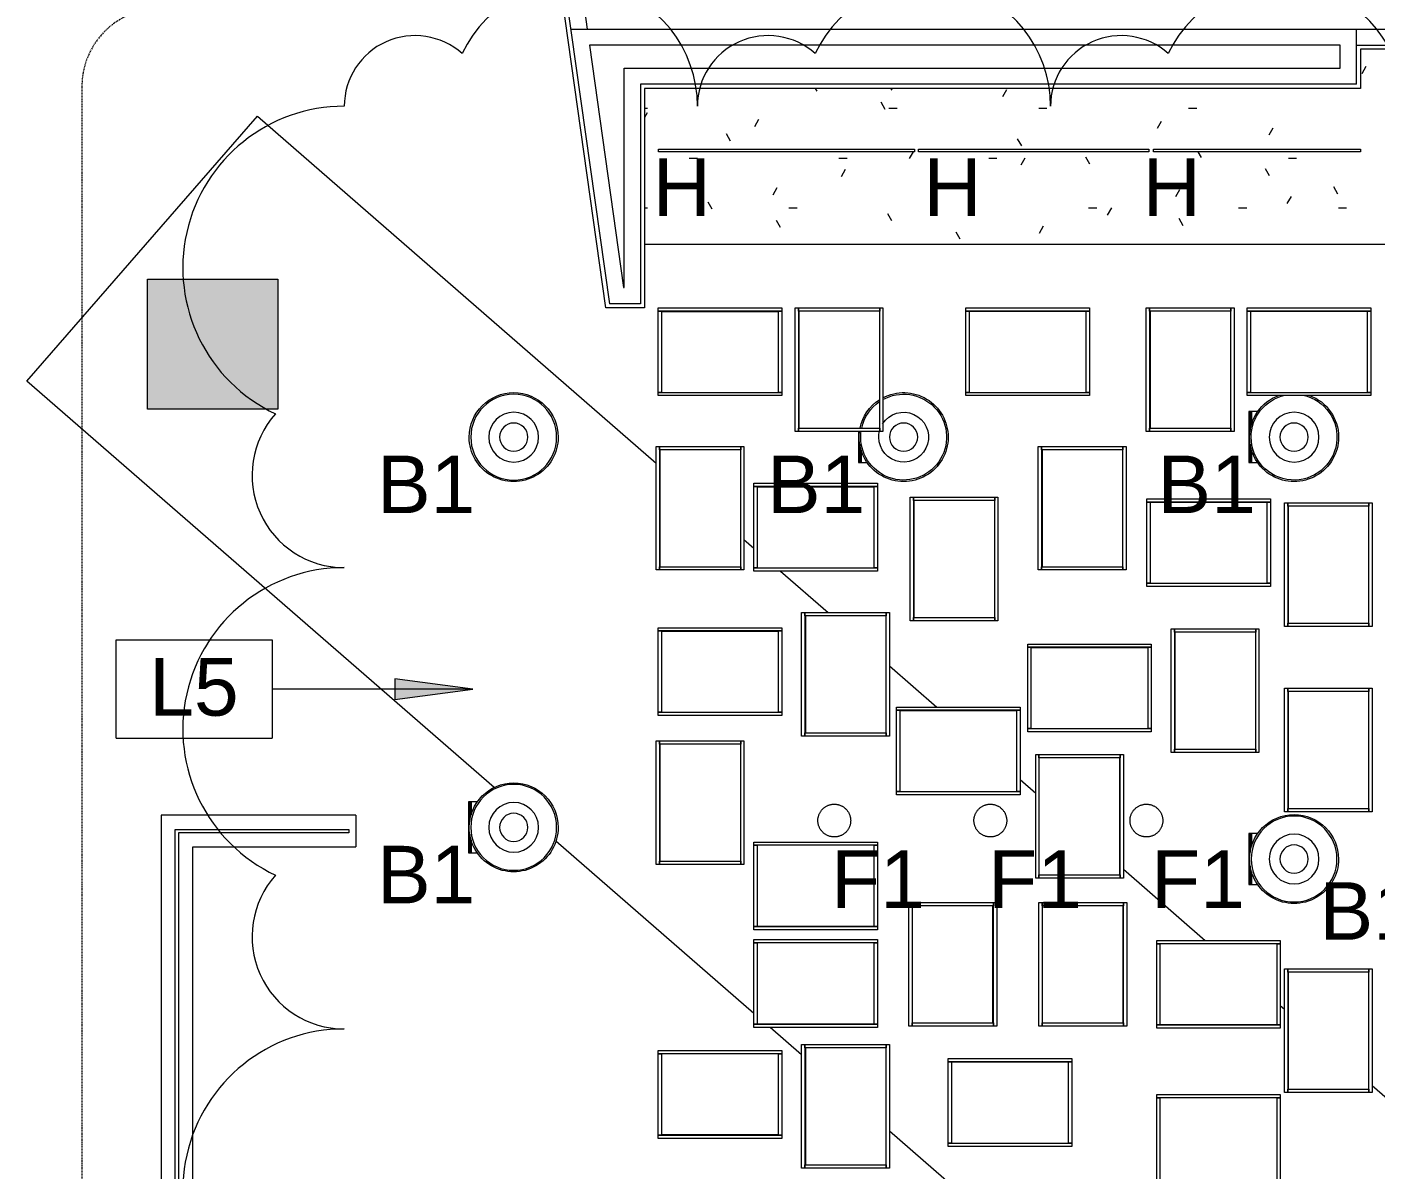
# Model space of a CAD drawing. Header units: inches. Extents: x 4387 to 7158, y 1246 to 2590.
# Drawn here: x 5965.4 to 6172.7, y 1403.6 to 1579.2 of the extents above; entities that cross this region are included whole.
import ezdxf

# ---------------------------------------------------------------- set-up
doc = ezdxf.new("R2010")
doc.units = ezdxf.units.IN
doc.header["$MEASUREMENT"] = 0
doc.linetypes.add('Dash Dot 3_16_', pattern=[0.3125, 0.1875, -0.0625, 0, -0.0625])
for name, color, linetype, lineweight in [('A-ANNO-KEYN', 231, 'Continuous', 9), ('A-ANNO-SYMB', 150, 'Continuous', 9), ('A-CLNG', 13, 'Continuous', 13), ('A-CLNG-PATT', 13, 'Continuous', 13), ('A-FLOR', 192, 'Continuous', 13), ('A-GENM', 13, 'Continuous', 9), ('A-WALL', 113, 'Continuous', 13), ('E-LITE-EQPM', 33, 'Continuous', 9), ('E-LITE-EQPM-IDEN', 33, 'Continuous', 9), ('G-ANNO-REVC', 71, 'Continuous', 9), ('I-WALL', 2, 'Continuous', 13), ('S-COLS', 52, 'Continuous', 13)]:
    doc.layers.add(name, color=color, linetype=linetype, lineweight=lineweight)
doc.styles.add('Arial', font='arial.ttf', dxfattribs={"height": 8.851796})

# ---------------------------------------------------------------- blocks, each defined once
blk = doc.blocks.new('Concrete-Rectangular-Column - 20 X 20-5040037-10TH FLOOR RCP')
at = {"layer": 'S-COLS'}
blk.add_hatch(color=10, dxfattribs=at).paths.add_polyline_path([(10, -10), (10, 10), (-10, 10), (-10, -10), (1.32, -10)], flags=0)
at = {"layer": 'S-COLS', "color": 8, "lineweight": 20}
for p, q in [((-10, 10), (10, 10)), ((-10, -10), (-10, 10)), ((10, 10), (10, -10)), ((10, -10), (-10, -10))]:
    blk.add_line(p, q, dxfattribs=at)
blk = doc.blocks.new('Bulb_Fiction_Pendant_15732 - P1-5176581-10TH FLOOR RCP')
at = {"layer": 'E-LITE-EQPM', "flags": 128}
for points in [[(-2.58, 0), (-2.57, 0.1), (-2.57, 0.2), (-2.56, 0.3), (-2.54, 0.4), (-2.53, 0.5), (-2.5, 0.6), (-2.48, 0.7), (-2.45, 0.79), (-2.41, 0.89), (-2.38, 0.98), (-2.34, 1.07), (-2.29, 1.16), (-2.24, 1.25), (-2.19, 1.34), (-2.14, 1.42), (-2.08, 1.5), (-2.02, 1.58), (-1.95, 1.66), (-1.88, 1.74), (-1.81, 1.81), (-1.74, 1.88), (-1.66, 1.94), (-1.58, 2), (-1.5, 2.06), (-1.42, 2.12), (-1.33, 2.17), (-1.24, 2.22), (-1.15, 2.27), (-1.06, 2.31), (-0.97, 2.35), (-0.87, 2.38), (-0.78, 2.41), (-0.68, 2.44), (-0.58, 2.46), (-0.48, 2.48), (-0.38, 2.5), (-0.28, 2.51), (-0.18, 2.52), (-0.08, 2.52), (0.02, 2.52), (0.12, 2.51), (0.22, 2.5), (0.32, 2.49), (0.42, 2.47), (0.52, 2.45), (0.61, 2.43), (0.71, 2.4), (0.81, 2.37), (0.9, 2.33), (0.99, 2.29), (1.08, 2.25), (1.17, 2.2), (1.26, 2.15), (1.34, 2.09), (1.43, 2.04), (1.51, 1.98), (1.58, 1.91), (1.66, 1.84), (1.73, 1.77), (1.8, 1.7), (1.87, 1.63), (1.93, 1.55), (1.99, 1.47), (2.05, 1.38), (2.1, 1.3), (2.15, 1.21), (2.2, 1.12), (2.24, 1.03), (2.28, 0.94), (2.32, 0.84), (2.35, 0.75), (2.38, 0.65), (2.4, 0.55), (2.42, 0.46), (2.44, 0.36), (2.45, 0.26), (2.46, 0.16), (2.46, 0.05), (2.46, 0)], [(2.46, 0), (2.46, -0.1), (2.46, -0.2), (2.45, -0.3), (2.43, -0.4), (2.41, -0.5), (2.39, -0.6), (2.37, -0.7), (2.34, -0.79), (2.3, -0.89), (2.26, -0.98), (2.22, -1.07), (2.18, -1.16), (2.13, -1.25), (2.08, -1.34), (2.02, -1.42), (1.96, -1.5), (1.9, -1.58), (1.84, -1.66), (1.77, -1.74), (1.7, -1.81), (1.63, -1.88), (1.55, -1.94), (1.47, -2), (1.39, -2.06), (1.31, -2.12), (1.22, -2.17), (1.13, -2.22), (1.04, -2.27), (0.95, -2.31), (0.86, -2.35), (0.76, -2.38), (0.67, -2.41), (0.57, -2.44), (0.47, -2.46), (0.37, -2.48), (0.27, -2.5), (0.17, -2.51), (0.07, -2.52), (-0.03, -2.52), (-0.13, -2.52), (-0.23, -2.51), (-0.33, -2.5), (-0.43, -2.49), (-0.53, -2.47), (-0.63, -2.45), (-0.73, -2.43), (-0.82, -2.4), (-0.92, -2.37), (-1.01, -2.33), (-1.1, -2.29), (-1.2, -2.25), (-1.28, -2.2), (-1.37, -2.15), (-1.46, -2.09), (-1.54, -2.04), (-1.62, -1.98), (-1.7, -1.91), (-1.77, -1.84), (-1.84, -1.77), (-1.91, -1.7), (-1.98, -1.63), (-2.04, -1.55), (-2.1, -1.47), (-2.16, -1.38), (-2.22, -1.3), (-2.27, -1.21), (-2.31, -1.12), (-2.36, -1.03), (-2.39, -0.94), (-2.43, -0.84), (-2.46, -0.75), (-2.49, -0.65), (-2.51, -0.55), (-2.53, -0.46), (-2.55, -0.36), (-2.56, -0.26), (-2.57, -0.16), (-2.58, -0.05), (-2.58, 0)]]:
    blk.add_lwpolyline(points, dxfattribs=at)
blk = doc.blocks.new('Generic Models 1 - Generic Models 1-4984576-10TH FLOOR RCP')
at = {"layer": 'A-CLNG'}
for p, q in [((6062.48, 1535.53), (6062.48, 1536.03)), ((6062.48, 1536.03), (6081.48, 1536.03)), ((6062.48, 1523.03), (6062.48, 1535.53)), ((6062.48, 1535.53), (6062.98, 1535.53)), ((6081.48, 1535.53), (6062.48, 1535.53)), ((6062.98, 1535.53), (6062.98, 1523.03)), ((6062.98, 1535.46), (6080.98, 1535.46)), ((6080.98, 1523.03), (6080.98, 1535.53)), ((6080.98, 1535.53), (6081.48, 1535.53)), ((6081.48, 1536.03), (6081.48, 1535.53)), ((6081.48, 1535.53), (6081.48, 1523.03)), ((6083.53, 1536.03), (6084.03, 1536.03)), ((6083.53, 1517.03), (6083.53, 1536.03)), ((6084.03, 1536.03), (6096.53, 1536.03)), ((6084.03, 1535.53), (6084.03, 1536.03)), ((6084.03, 1536.03), (6084.03, 1517.03)), ((6096.53, 1535.53), (6084.03, 1535.53)), ((6084.11, 1535.53), (6084.11, 1517.53)), ((6096.53, 1536.03), (6096.53, 1535.53)), ((6096.53, 1536.03), (6097.03, 1536.03)), ((6096.53, 1517.03), (6096.53, 1536.03)), ((6097.03, 1536.03), (6097.03, 1517.03)), ((6109.79, 1535.53), (6109.79, 1536.03)), ((6109.79, 1536.03), (6128.79, 1536.03)), ((6109.79, 1523.03), (6109.79, 1535.53)), ((6109.79, 1535.53), (6110.29, 1535.53)), ((6128.79, 1535.53), (6109.79, 1535.53)), ((6110.29, 1535.53), (6110.29, 1523.03)), ((6128.29, 1535.46), (6110.29, 1535.46)), ((6128.29, 1523.03), (6128.29, 1535.53)), ((6128.29, 1535.53), (6128.79, 1535.53)), ((6128.79, 1536.03), (6128.79, 1535.53)), ((6128.79, 1535.53), (6128.79, 1523.03)), ((6137.53, 1536.03), (6138.03, 1536.03)), ((6137.53, 1517.03), (6137.53, 1536.03)), ((6138.03, 1536.03), (6150.53, 1536.03)), ((6138.03, 1535.53), (6138.03, 1536.03)), ((6138.03, 1536.03), (6138.03, 1517.03)), ((6150.53, 1535.53), (6138.03, 1535.53)), ((6138.11, 1535.53), (6138.11, 1517.53)), ((6150.53, 1536.03), (6150.53, 1535.53)), ((6150.53, 1536.03), (6151.03, 1536.03)), ((6150.53, 1517.03), (6150.53, 1536.03)), ((6151.03, 1536.03), (6151.03, 1517.03)), ((6153.03, 1535.53), (6153.03, 1536.03)), ((6153.03, 1536.03), (6172.03, 1536.03)), ((6153.03, 1523.03), (6153.03, 1535.53)), ((6153.03, 1535.53), (6153.53, 1535.53)), ((6172.03, 1535.53), (6153.03, 1535.53)), ((6153.53, 1535.53), (6153.53, 1523.03)), ((6171.53, 1535.46), (6153.53, 1535.46)), ((6171.53, 1523.03), (6171.53, 1535.53)), ((6171.53, 1535.53), (6172.03, 1535.53)), ((6172.03, 1536.03), (6172.03, 1535.53)), ((6172.03, 1535.53), (6172.03, 1523.03)), ((6062.98, 1523.03), (6062.48, 1523.03)), ((6062.48, 1522.53), (6062.48, 1523.03)), ((6062.48, 1523.03), (6081.48, 1523.03)), ((6081.48, 1522.53), (6062.48, 1522.53)), ((6081.48, 1523.03), (6080.98, 1523.03)), ((6081.48, 1523.03), (6081.48, 1522.53)), ((6110.29, 1523.03), (6109.79, 1523.03)), ((6109.79, 1522.53), (6109.79, 1523.03)), ((6109.79, 1523.03), (6128.79, 1523.03)), ((6128.79, 1522.53), (6109.79, 1522.53)), ((6128.79, 1523.03), (6128.29, 1523.03)), ((6128.79, 1523.03), (6128.79, 1522.53)), ((6153.53, 1523.03), (6153.03, 1523.03)), ((6153.03, 1522.53), (6153.03, 1523.03)), ((6153.03, 1523.03), (6172.03, 1523.03)), ((6172.03, 1522.53), (6153.03, 1522.53)), ((6172.03, 1523.03), (6171.53, 1523.03)), ((6172.03, 1523.03), (6172.03, 1522.53)), ((6084.03, 1517.53), (6096.53, 1517.53)), ((6084.03, 1517.03), (6084.03, 1517.53)), ((6096.53, 1517.53), (6096.53, 1517.03)), ((6138.03, 1517.53), (6150.53, 1517.53)), ((6138.03, 1517.03), (6138.03, 1517.53)), ((6150.53, 1517.53), (6150.53, 1517.03)), ((6084.03, 1517.03), (6083.53, 1517.03)), ((6096.53, 1517.03), (6084.03, 1517.03)), ((6097.03, 1517.03), (6096.53, 1517.03)), ((6138.03, 1517.03), (6137.53, 1517.03)), ((6150.53, 1517.03), (6138.03, 1517.03)), ((6151.03, 1517.03), (6150.53, 1517.03)), ((6062.16, 1514.72), (6062.66, 1514.72)), ((6062.16, 1495.72), (6062.16, 1514.72)), ((6062.66, 1514.72), (6075.16, 1514.72)), ((6062.66, 1514.22), (6062.66, 1514.72)), ((6062.66, 1514.72), (6062.66, 1495.72)), ((6075.16, 1514.22), (6062.66, 1514.22)), ((6062.74, 1514.22), (6062.74, 1496.22)), ((6075.16, 1514.72), (6075.16, 1514.22)), ((6075.16, 1514.72), (6075.66, 1514.72)), ((6075.16, 1495.72), (6075.16, 1514.72)), ((6075.66, 1514.72), (6075.66, 1495.72)), ((6120.91, 1514.72), (6121.41, 1514.72)), ((6120.91, 1495.72), (6120.91, 1514.72)), ((6121.41, 1514.72), (6133.91, 1514.72)), ((6121.41, 1514.22), (6121.41, 1514.72)), ((6121.41, 1514.72), (6121.41, 1495.72)), ((6133.91, 1514.22), (6121.41, 1514.22)), ((6121.49, 1514.22), (6121.49, 1496.22)), ((6133.91, 1514.72), (6133.91, 1514.22)), ((6133.91, 1514.72), (6134.41, 1514.72)), ((6133.91, 1495.72), (6133.91, 1514.72)), ((6134.41, 1514.72), (6134.41, 1495.72)), ((6077.19, 1508.55), (6077.19, 1509.05)), ((6077.19, 1509.05), (6096.19, 1509.05)), ((6077.19, 1496.05), (6077.19, 1508.55)), ((6077.19, 1508.55), (6077.69, 1508.55)), ((6096.19, 1508.55), (6077.19, 1508.55)), ((6077.69, 1508.55), (6077.69, 1496.05)), ((6095.69, 1508.48), (6077.69, 1508.48)), ((6095.69, 1496.05), (6095.69, 1508.55)), ((6095.69, 1508.55), (6096.19, 1508.55)), ((6096.19, 1509.05), (6096.19, 1508.55)), ((6096.19, 1508.55), (6096.19, 1496.05)), ((6101.22, 1506.91), (6101.72, 1506.91)), ((6101.22, 1487.91), (6101.22, 1506.91)), ((6101.72, 1506.91), (6114.22, 1506.91)), ((6101.72, 1506.41), (6101.72, 1506.91)), ((6101.72, 1506.91), (6101.72, 1487.91)), ((6114.22, 1506.41), (6101.72, 1506.41)), ((6101.8, 1506.41), (6101.8, 1488.41)), ((6114.22, 1506.91), (6114.22, 1506.41)), ((6114.22, 1506.91), (6114.72, 1506.91)), ((6114.22, 1487.91), (6114.22, 1506.91)), ((6114.72, 1506.91), (6114.72, 1487.91)), ((6137.63, 1506.17), (6137.63, 1506.67)), ((6137.63, 1506.67), (6156.63, 1506.67)), ((6137.63, 1493.67), (6137.63, 1506.17)), ((6137.63, 1506.17), (6138.13, 1506.17)), ((6156.63, 1506.17), (6137.63, 1506.17)), ((6138.13, 1506.17), (6138.13, 1493.67)), ((6156.13, 1506.1), (6138.13, 1506.1)), ((6156.13, 1493.67), (6156.13, 1506.17)), ((6156.13, 1506.17), (6156.63, 1506.17)), ((6156.63, 1506.67), (6156.63, 1506.17)), ((6156.63, 1506.17), (6156.63, 1493.67)), ((6158.77, 1506.05), (6159.27, 1506.05)), ((6158.77, 1487.05), (6158.77, 1506.05)), ((6159.27, 1506.05), (6171.77, 1506.05)), ((6159.27, 1505.55), (6159.27, 1506.05)), ((6159.27, 1506.05), (6159.27, 1487.05)), ((6171.77, 1505.55), (6159.27, 1505.55)), ((6159.34, 1505.55), (6159.34, 1487.55)), ((6171.77, 1506.05), (6171.77, 1505.55)), ((6171.77, 1506.05), (6172.27, 1506.05)), ((6171.77, 1487.05), (6171.77, 1506.05)), ((6172.27, 1506.05), (6172.27, 1487.05)), ((6062.66, 1495.72), (6062.16, 1495.72)), ((6062.66, 1496.22), (6075.16, 1496.22)), ((6062.66, 1495.72), (6062.66, 1496.22)), ((6075.16, 1495.72), (6062.66, 1495.72)), ((6075.16, 1496.22), (6075.16, 1495.72)), ((6075.66, 1495.72), (6075.16, 1495.72)), ((6077.69, 1496.05), (6077.19, 1496.05)), ((6077.19, 1495.55), (6077.19, 1496.05)), ((6077.19, 1496.05), (6096.19, 1496.05)), ((6096.19, 1495.55), (6077.19, 1495.55)), ((6096.19, 1496.05), (6095.69, 1496.05)), ((6096.19, 1496.05), (6096.19, 1495.55)), ((6121.41, 1495.72), (6120.91, 1495.72)), ((6121.41, 1496.22), (6133.91, 1496.22)), ((6121.41, 1495.72), (6121.41, 1496.22)), ((6133.91, 1495.72), (6121.41, 1495.72)), ((6133.91, 1496.22), (6133.91, 1495.72)), ((6134.41, 1495.72), (6133.91, 1495.72)), ((6138.13, 1493.67), (6137.63, 1493.67)), ((6137.63, 1493.17), (6137.63, 1493.67)), ((6137.63, 1493.67), (6156.63, 1493.67)), ((6156.63, 1493.17), (6137.63, 1493.17)), ((6156.63, 1493.67), (6156.13, 1493.67)), ((6156.63, 1493.67), (6156.63, 1493.17)), ((6084.53, 1489.17), (6085.03, 1489.17)), ((6084.53, 1470.17), (6084.53, 1489.17)), ((6085.03, 1489.17), (6097.53, 1489.17)), ((6085.03, 1488.67), (6085.03, 1489.17)), ((6085.03, 1489.17), (6085.03, 1470.17)), ((6097.53, 1488.67), (6085.03, 1488.67)), ((6085.11, 1488.67), (6085.11, 1470.67)), ((6097.53, 1489.17), (6097.53, 1488.67)), ((6097.53, 1489.17), (6098.03, 1489.17)), ((6097.53, 1470.17), (6097.53, 1489.17)), ((6098.03, 1489.17), (6098.03, 1470.17)), ((6101.72, 1488.41), (6114.22, 1488.41)), ((6101.72, 1487.91), (6101.72, 1488.41)), ((6114.22, 1488.41), (6114.22, 1487.91)), ((6062.48, 1486.34), (6062.48, 1486.84)), ((6062.48, 1486.84), (6081.48, 1486.84)), ((6062.48, 1473.84), (6062.48, 1486.34)), ((6062.48, 1486.34), (6062.98, 1486.34)), ((6081.48, 1486.34), (6062.48, 1486.34)), ((6062.98, 1486.34), (6062.98, 1473.84)), ((6080.98, 1473.84), (6080.98, 1486.34)), ((6080.98, 1486.34), (6081.48, 1486.34)), ((6081.48, 1486.84), (6081.48, 1486.34)), ((6081.48, 1486.34), (6081.48, 1473.84)), ((6101.72, 1487.91), (6101.22, 1487.91)), ((6114.22, 1487.91), (6101.72, 1487.91)), ((6114.72, 1487.91), (6114.22, 1487.91)), ((6141.35, 1486.67), (6141.85, 1486.67)), ((6141.35, 1467.67), (6141.35, 1486.67)), ((6141.85, 1486.67), (6154.35, 1486.67)), ((6141.85, 1486.17), (6141.85, 1486.67)), ((6141.85, 1486.67), (6141.85, 1467.67)), ((6154.35, 1486.67), (6154.35, 1486.17)), ((6154.35, 1486.67), (6154.85, 1486.67)), ((6154.35, 1467.67), (6154.35, 1486.67)), ((6154.85, 1486.67), (6154.85, 1467.67)), ((6159.27, 1487.05), (6158.77, 1487.05)), ((6159.27, 1487.55), (6171.77, 1487.55)), ((6159.27, 1487.05), (6159.27, 1487.55)), ((6171.77, 1487.05), (6159.27, 1487.05)), ((6171.77, 1487.55), (6171.77, 1487.05)), ((6172.27, 1487.05), (6171.77, 1487.05)), ((6080.98, 1486.26), (6062.98, 1486.26)), ((6119.29, 1483.84), (6119.29, 1484.34)), ((6119.29, 1484.34), (6138.29, 1484.34)), ((6138.29, 1484.34), (6138.29, 1483.84)), ((6154.35, 1486.17), (6141.85, 1486.17)), ((6141.92, 1486.17), (6141.92, 1468.17)), ((6119.29, 1471.34), (6119.29, 1483.84)), ((6119.29, 1483.84), (6119.79, 1483.84)), ((6138.29, 1483.84), (6119.29, 1483.84)), ((6119.79, 1483.84), (6119.79, 1471.34)), ((6137.79, 1483.76), (6119.79, 1483.76)), ((6137.79, 1471.34), (6137.79, 1483.84)), ((6137.79, 1483.84), (6138.29, 1483.84)), ((6138.29, 1483.84), (6138.29, 1471.34)), ((6158.77, 1477.53), (6159.27, 1477.53)), ((6158.77, 1458.53), (6158.77, 1477.53)), ((6159.27, 1477.53), (6171.77, 1477.53)), ((6159.27, 1477.03), (6159.27, 1477.53)), ((6159.27, 1477.53), (6159.27, 1458.53)), ((6171.77, 1477.03), (6159.27, 1477.03)), ((6159.34, 1477.03), (6159.34, 1459.03)), ((6171.77, 1477.53), (6171.77, 1477.03)), ((6171.77, 1477.53), (6172.27, 1477.53)), ((6171.77, 1458.53), (6171.77, 1477.53)), ((6172.27, 1477.53), (6172.27, 1458.53)), ((6099.13, 1474.15), (6099.13, 1474.65)), ((6099.13, 1474.65), (6118.13, 1474.65)), ((6099.13, 1461.65), (6099.13, 1474.15)), ((6099.13, 1474.15), (6099.63, 1474.15)), ((6118.13, 1474.15), (6099.13, 1474.15)), ((6099.63, 1474.15), (6099.63, 1461.65)), ((6117.63, 1474.08), (6099.63, 1474.08)), ((6117.63, 1461.65), (6117.63, 1474.15)), ((6117.63, 1474.15), (6118.13, 1474.15)), ((6118.13, 1474.65), (6118.13, 1474.15)), ((6118.13, 1474.15), (6118.13, 1461.65)), ((6062.98, 1473.84), (6062.48, 1473.84)), ((6062.48, 1473.34), (6062.48, 1473.84)), ((6062.48, 1473.84), (6081.48, 1473.84)), ((6081.48, 1473.34), (6062.48, 1473.34)), ((6081.48, 1473.84), (6080.98, 1473.84)), ((6081.48, 1473.84), (6081.48, 1473.34)), ((6085.03, 1470.17), (6084.53, 1470.17)), ((6085.03, 1470.67), (6097.53, 1470.67)), ((6085.03, 1470.17), (6085.03, 1470.67)), ((6097.53, 1470.17), (6085.03, 1470.17)), ((6097.53, 1470.67), (6097.53, 1470.17)), ((6098.03, 1470.17), (6097.53, 1470.17)), ((6119.79, 1471.34), (6119.29, 1471.34)), ((6119.29, 1470.84), (6119.29, 1471.34)), ((6119.29, 1471.34), (6138.29, 1471.34)), ((6138.29, 1470.84), (6119.29, 1470.84)), ((6138.29, 1471.34), (6137.79, 1471.34)), ((6138.29, 1471.34), (6138.29, 1470.84)), ((6062.16, 1469.45), (6062.66, 1469.45)), ((6062.16, 1450.45), (6062.16, 1469.45)), ((6062.66, 1469.45), (6075.16, 1469.45)), ((6062.66, 1468.95), (6062.66, 1469.45)), ((6062.66, 1469.45), (6062.66, 1450.45)), ((6075.16, 1468.95), (6062.66, 1468.95)), ((6062.74, 1468.95), (6062.74, 1450.95)), ((6075.16, 1469.45), (6075.16, 1468.95)), ((6075.16, 1469.45), (6075.66, 1469.45)), ((6075.16, 1450.45), (6075.16, 1469.45)), ((6075.66, 1469.45), (6075.66, 1450.45)), ((6141.85, 1468.17), (6154.35, 1468.17)), ((6141.85, 1467.67), (6141.85, 1468.17)), ((6154.35, 1468.17), (6154.35, 1467.67)), ((6120.52, 1448.34), (6120.52, 1467.34)), ((6120.52, 1467.34), (6121.02, 1467.34)), ((6121.02, 1466.84), (6121.02, 1467.34)), ((6121.02, 1467.34), (6133.52, 1467.34)), ((6121.02, 1467.34), (6121.02, 1448.34)), ((6133.52, 1466.84), (6121.02, 1466.84)), ((6133.45, 1448.84), (6133.45, 1466.84)), ((6133.52, 1467.34), (6133.52, 1466.84)), ((6133.52, 1448.34), (6133.52, 1467.34)), ((6133.52, 1467.34), (6134.02, 1467.34)), ((6134.02, 1467.34), (6134.02, 1448.34)), ((6141.85, 1467.67), (6141.35, 1467.67)), ((6154.35, 1467.67), (6141.85, 1467.67)), ((6154.85, 1467.67), (6154.35, 1467.67)), ((6099.63, 1461.65), (6099.13, 1461.65)), ((6099.13, 1461.15), (6099.13, 1461.65)), ((6099.13, 1461.65), (6118.13, 1461.65)), ((6118.13, 1461.65), (6117.63, 1461.65)), ((6118.13, 1461.65), (6118.13, 1461.15)), ((6118.13, 1461.15), (6099.13, 1461.15)), ((6159.27, 1458.53), (6158.77, 1458.53)), ((6159.27, 1459.03), (6171.77, 1459.03)), ((6159.27, 1458.53), (6159.27, 1459.03)), ((6171.77, 1458.53), (6159.27, 1458.53)), ((6171.77, 1459.03), (6171.77, 1458.53)), ((6172.27, 1458.53), (6171.77, 1458.53)), ((6077.19, 1453.39), (6077.19, 1453.89)), ((6077.19, 1453.89), (6096.19, 1453.89)), ((6077.19, 1440.89), (6077.19, 1453.39)), ((6077.19, 1453.39), (6077.69, 1453.39)), ((6096.19, 1453.39), (6077.19, 1453.39)), ((6077.69, 1453.39), (6077.69, 1440.89)), ((6095.69, 1440.89), (6095.69, 1453.39)), ((6095.69, 1453.39), (6096.19, 1453.39)), ((6096.19, 1453.89), (6096.19, 1453.39)), ((6096.19, 1453.39), (6096.19, 1440.89)), ((6062.66, 1450.45), (6062.16, 1450.45)), ((6062.66, 1450.95), (6075.16, 1450.95)), ((6062.66, 1450.45), (6062.66, 1450.95)), ((6075.16, 1450.45), (6062.66, 1450.45)), ((6075.16, 1450.95), (6075.16, 1450.45)), ((6075.66, 1450.45), (6075.16, 1450.45)), ((6121.02, 1448.34), (6120.52, 1448.34)), ((6121.02, 1448.34), (6121.02, 1448.84)), ((6121.02, 1448.84), (6133.52, 1448.84)), ((6133.52, 1448.34), (6121.02, 1448.34)), ((6133.52, 1448.84), (6133.52, 1448.34)), ((6134.02, 1448.34), (6133.52, 1448.34)), ((6101.02, 1425.57), (6101.02, 1444.57)), ((6101.02, 1444.57), (6101.52, 1444.57)), ((6101.52, 1444.07), (6101.52, 1444.57)), ((6101.52, 1444.57), (6114.02, 1444.57)), ((6101.52, 1444.57), (6101.52, 1425.57)), ((6114.02, 1444.07), (6101.52, 1444.07)), ((6113.95, 1426.07), (6113.95, 1444.08)), ((6114.02, 1444.57), (6114.02, 1444.07)), ((6114.02, 1425.57), (6114.02, 1444.57)), ((6114.02, 1444.57), (6114.52, 1444.57)), ((6114.52, 1444.57), (6114.52, 1425.57)), ((6121.02, 1425.57), (6121.02, 1444.57)), ((6121.02, 1444.57), (6121.52, 1444.57)), ((6121.52, 1444.07), (6121.52, 1444.57)), ((6121.52, 1444.57), (6134.02, 1444.57)), ((6121.52, 1444.57), (6121.52, 1425.57)), ((6134.02, 1444.07), (6121.52, 1444.07)), ((6133.95, 1426.07), (6133.95, 1444.08)), ((6134.02, 1444.57), (6134.02, 1444.07)), ((6134.02, 1425.57), (6134.02, 1444.57)), ((6134.02, 1444.57), (6134.52, 1444.57)), ((6134.52, 1444.57), (6134.52, 1425.57)), ((6077.69, 1440.89), (6077.19, 1440.89)), ((6077.19, 1440.39), (6077.19, 1440.89)), ((6077.19, 1440.89), (6096.19, 1440.89)), ((6077.69, 1440.96), (6095.69, 1440.96)), ((6096.19, 1440.89), (6095.69, 1440.89)), ((6096.19, 1440.89), (6096.19, 1440.39)), ((6096.19, 1440.39), (6077.19, 1440.39)), ((6077.19, 1438.39), (6077.19, 1438.89)), ((6077.19, 1438.89), (6096.19, 1438.89)), ((6096.19, 1438.89), (6096.19, 1438.39)), ((6139.13, 1438.26), (6139.13, 1438.76)), ((6139.13, 1438.76), (6158.13, 1438.76)), ((6158.13, 1438.76), (6158.13, 1438.26)), ((6077.19, 1425.89), (6077.19, 1438.39)), ((6077.19, 1438.39), (6077.69, 1438.39)), ((6096.19, 1438.39), (6077.19, 1438.39)), ((6077.69, 1438.39), (6077.69, 1425.89)), ((6095.69, 1425.89), (6095.69, 1438.39)), ((6095.69, 1438.39), (6096.19, 1438.39)), ((6096.19, 1438.39), (6096.19, 1425.89)), ((6139.13, 1425.76), (6139.13, 1438.26)), ((6139.13, 1438.26), (6139.63, 1438.26)), ((6158.13, 1438.26), (6139.13, 1438.26)), ((6139.63, 1438.26), (6139.63, 1425.76)), ((6157.63, 1425.76), (6157.63, 1438.26)), ((6157.63, 1438.26), (6158.13, 1438.26)), ((6158.13, 1438.26), (6158.13, 1425.76)), ((6158.77, 1415.39), (6158.77, 1434.39)), ((6158.77, 1434.39), (6159.27, 1434.39)), ((6159.27, 1433.89), (6159.27, 1434.39)), ((6159.27, 1434.39), (6171.77, 1434.39)), ((6159.27, 1434.39), (6159.27, 1415.39)), ((6171.77, 1433.89), (6159.27, 1433.89)), ((6159.34, 1433.89), (6159.34, 1415.88)), ((6171.77, 1434.39), (6171.77, 1433.89)), ((6171.77, 1415.39), (6171.77, 1434.39)), ((6171.77, 1434.39), (6172.27, 1434.39)), ((6172.27, 1434.39), (6172.27, 1415.39)), ((6077.69, 1425.89), (6077.19, 1425.89)), ((6077.19, 1425.39), (6077.19, 1425.89)), ((6077.19, 1425.89), (6096.19, 1425.89)), ((6096.19, 1425.39), (6077.19, 1425.39)), ((6077.69, 1425.96), (6095.69, 1425.96)), ((6096.19, 1425.89), (6095.69, 1425.89)), ((6096.19, 1425.89), (6096.19, 1425.39)), ((6101.52, 1425.57), (6101.02, 1425.57)), ((6101.52, 1425.57), (6101.52, 1426.07)), ((6101.52, 1426.07), (6114.02, 1426.07)), ((6114.02, 1425.57), (6101.52, 1425.57)), ((6114.02, 1426.07), (6114.02, 1425.57)), ((6114.52, 1425.57), (6114.02, 1425.57)), ((6121.52, 1425.57), (6121.02, 1425.57)), ((6121.52, 1425.57), (6121.52, 1426.07)), ((6121.52, 1426.07), (6134.02, 1426.07)), ((6134.02, 1425.57), (6121.52, 1425.57)), ((6134.02, 1426.07), (6134.02, 1425.57)), ((6134.52, 1425.57), (6134.02, 1425.57)), ((6139.63, 1425.76), (6139.13, 1425.76)), ((6139.13, 1425.26), (6139.13, 1425.76)), ((6139.13, 1425.76), (6158.13, 1425.76)), ((6158.13, 1425.26), (6139.13, 1425.26)), ((6139.63, 1425.84), (6157.63, 1425.84)), ((6158.13, 1425.76), (6157.63, 1425.76)), ((6158.13, 1425.76), (6158.13, 1425.26)), ((6084.53, 1403.75), (6084.53, 1422.75)), ((6084.53, 1422.75), (6085.03, 1422.75)), ((6085.03, 1422.25), (6085.03, 1422.75)), ((6085.03, 1422.75), (6097.53, 1422.75)), ((6085.03, 1422.75), (6085.03, 1403.75)), ((6097.53, 1422.25), (6085.03, 1422.25)), ((6085.11, 1422.25), (6085.11, 1404.24)), ((6097.53, 1422.75), (6097.53, 1422.25)), ((6097.53, 1403.75), (6097.53, 1422.75)), ((6097.53, 1422.75), (6098.03, 1422.75)), ((6098.03, 1422.75), (6098.03, 1403.75)), ((6062.48, 1421.33), (6062.48, 1421.83)), ((6062.48, 1421.83), (6081.48, 1421.83)), ((6062.48, 1408.83), (6062.48, 1421.33)), ((6062.48, 1421.33), (6062.98, 1421.33)), ((6081.48, 1421.33), (6062.48, 1421.33)), ((6062.98, 1421.33), (6062.98, 1408.83)), ((6080.98, 1408.83), (6080.98, 1421.33)), ((6080.98, 1421.33), (6081.48, 1421.33)), ((6081.48, 1421.83), (6081.48, 1421.33)), ((6081.48, 1421.33), (6081.48, 1408.83)), ((6107.08, 1420.1), (6107.08, 1420.6)), ((6107.08, 1420.6), (6126.08, 1420.6)), ((6107.08, 1407.6), (6107.08, 1420.1)), ((6107.08, 1420.1), (6107.58, 1420.1)), ((6126.08, 1420.1), (6107.08, 1420.1)), ((6107.58, 1420.1), (6107.58, 1407.6)), ((6125.58, 1420.03), (6107.58, 1420.03)), ((6125.58, 1407.6), (6125.58, 1420.1)), ((6125.58, 1420.1), (6126.08, 1420.1)), ((6126.08, 1420.6), (6126.08, 1420.1)), ((6126.08, 1420.1), (6126.08, 1407.6)), ((6159.27, 1415.39), (6159.27, 1415.89)), ((6159.27, 1415.89), (6171.77, 1415.89)), ((6171.77, 1415.89), (6171.77, 1415.39)), ((6139.13, 1414.55), (6139.13, 1415.05)), ((6139.13, 1415.05), (6158.13, 1415.05)), ((6139.13, 1402.05), (6139.13, 1414.55)), ((6139.13, 1414.55), (6139.63, 1414.55)), ((6158.13, 1414.55), (6139.13, 1414.55)), ((6139.63, 1414.55), (6139.63, 1402.05)), ((6157.63, 1402.05), (6157.63, 1414.55)), ((6157.63, 1414.55), (6158.13, 1414.55)), ((6158.13, 1415.05), (6158.13, 1414.55)), ((6158.13, 1414.55), (6158.13, 1402.05)), ((6159.27, 1415.39), (6158.77, 1415.39)), ((6171.77, 1415.39), (6159.27, 1415.39)), ((6172.27, 1415.39), (6171.77, 1415.39)), ((6062.98, 1408.83), (6062.48, 1408.83)), ((6062.48, 1408.33), (6062.48, 1408.83)), ((6062.48, 1408.83), (6081.48, 1408.83)), ((6081.48, 1408.33), (6062.48, 1408.33)), ((6062.98, 1408.9), (6080.98, 1408.9)), ((6081.48, 1408.83), (6080.98, 1408.83)), ((6081.48, 1408.83), (6081.48, 1408.33)), ((6107.58, 1407.6), (6107.08, 1407.6)), ((6107.08, 1407.1), (6107.08, 1407.6)), ((6107.08, 1407.6), (6126.08, 1407.6)), ((6126.08, 1407.6), (6125.58, 1407.6)), ((6126.08, 1407.6), (6126.08, 1407.1)), ((6126.08, 1407.1), (6107.08, 1407.1)), ((6085.03, 1403.75), (6084.53, 1403.75)), ((6085.03, 1403.75), (6085.03, 1404.25)), ((6085.03, 1404.25), (6097.53, 1404.25)), ((6097.53, 1403.75), (6085.03, 1403.75)), ((6097.53, 1404.25), (6097.53, 1403.75)), ((6098.03, 1403.75), (6097.53, 1403.75))]:
    blk.add_line(p, q, dxfattribs=at)
blk = doc.blocks.new('Bulb_Fiction_Pendant_15732 - P1-5988817-10TH FLOOR RCP')
at = {"layer": 'E-LITE-EQPM', "flags": 128}
for points in [[(-2.58, 0), (-2.57, 0.1), (-2.57, 0.2), (-2.56, 0.3), (-2.54, 0.4), (-2.53, 0.5), (-2.5, 0.6), (-2.48, 0.7), (-2.45, 0.79), (-2.41, 0.89), (-2.38, 0.98), (-2.34, 1.07), (-2.29, 1.16), (-2.24, 1.25), (-2.19, 1.34), (-2.14, 1.42), (-2.08, 1.5), (-2.02, 1.58), (-1.95, 1.66), (-1.88, 1.74), (-1.81, 1.81), (-1.74, 1.88), (-1.66, 1.94), (-1.58, 2), (-1.5, 2.06), (-1.42, 2.12), (-1.33, 2.17), (-1.24, 2.22), (-1.15, 2.27), (-1.06, 2.31), (-0.97, 2.35), (-0.87, 2.38), (-0.78, 2.41), (-0.68, 2.44), (-0.58, 2.46), (-0.48, 2.48), (-0.38, 2.5), (-0.28, 2.51), (-0.18, 2.52), (-0.08, 2.52), (0.02, 2.52), (0.12, 2.51), (0.22, 2.5), (0.32, 2.49), (0.42, 2.47), (0.52, 2.45), (0.61, 2.43), (0.71, 2.4), (0.81, 2.37), (0.9, 2.33), (0.99, 2.29), (1.08, 2.25), (1.17, 2.2), (1.26, 2.15), (1.34, 2.09), (1.43, 2.04), (1.51, 1.98), (1.58, 1.91), (1.66, 1.84), (1.73, 1.77), (1.8, 1.7), (1.87, 1.63), (1.93, 1.55), (1.99, 1.47), (2.05, 1.38), (2.1, 1.3), (2.15, 1.21), (2.2, 1.12), (2.24, 1.03), (2.28, 0.94), (2.32, 0.84), (2.35, 0.75), (2.38, 0.65), (2.4, 0.55), (2.42, 0.46), (2.44, 0.36), (2.45, 0.26), (2.46, 0.16), (2.46, 0.05), (2.46, 0)], [(2.46, 0), (2.46, -0.1), (2.46, -0.2), (2.45, -0.3), (2.43, -0.4), (2.41, -0.5), (2.39, -0.6), (2.37, -0.7), (2.34, -0.79), (2.3, -0.89), (2.26, -0.98), (2.22, -1.07), (2.18, -1.16), (2.13, -1.25), (2.08, -1.34), (2.02, -1.42), (1.96, -1.5), (1.9, -1.58), (1.84, -1.66), (1.77, -1.74), (1.7, -1.81), (1.63, -1.88), (1.55, -1.94), (1.47, -2), (1.39, -2.06), (1.31, -2.12), (1.22, -2.17), (1.13, -2.22), (1.04, -2.27), (0.95, -2.31), (0.86, -2.35), (0.76, -2.38), (0.67, -2.41), (0.57, -2.44), (0.47, -2.46), (0.37, -2.48), (0.27, -2.5), (0.17, -2.51), (0.07, -2.52), (-0.03, -2.52), (-0.13, -2.52), (-0.23, -2.51), (-0.33, -2.5), (-0.43, -2.49), (-0.53, -2.47), (-0.63, -2.45), (-0.73, -2.43), (-0.82, -2.4), (-0.92, -2.37), (-1.01, -2.33), (-1.1, -2.29), (-1.2, -2.25), (-1.28, -2.2), (-1.37, -2.15), (-1.46, -2.09), (-1.54, -2.04), (-1.62, -1.98), (-1.7, -1.91), (-1.77, -1.84), (-1.84, -1.77), (-1.91, -1.7), (-1.98, -1.63), (-2.04, -1.55), (-2.1, -1.47), (-2.16, -1.38), (-2.22, -1.3), (-2.27, -1.21), (-2.31, -1.12), (-2.36, -1.03), (-2.39, -0.94), (-2.43, -0.84), (-2.46, -0.75), (-2.49, -0.65), (-2.51, -0.55), (-2.53, -0.46), (-2.55, -0.36), (-2.56, -0.26), (-2.57, -0.16), (-2.58, -0.05), (-2.58, 0)]]:
    blk.add_lwpolyline(points, dxfattribs=at)
blk = doc.blocks.new('L-Surface Mounted Downlight - B - DOWNLIGHT_ SURFACE MOUNTED-5054385-10TH FLOOR RCP')
at = {"layer": 'A-GENM'}
for p, q in [((-6.96, 3.92), (-5.54, 3.92)), ((-6.96, -3.92), (-6.96, 3.92)), ((-6.7, 3.92), (-6.7, 1.07)), ((-6.54, 1.94), (-6.54, 3.92)), ((-6.7, -1.07), (-6.7, -3.92)), ((-6.54, -3.92), (-6.54, -1.94)), ((-5.54, -3.92), (-6.96, -3.92))]:
    blk.add_line(p, q, dxfattribs=at)
at = {"layer": 'E-LITE-EQPM'}
for radius in [6.6, 3.83, 2.17]:
    blk.add_circle((0, 0), radius, dxfattribs=at)
for start, end in [(360, 180), (180, 360)]:
    blk.add_arc((0, 0), 6.84, start, end, dxfattribs=at)
blk = doc.blocks.new('L-Surface Mounted Downlight - B - DOWNLIGHT_ SURFACE MOUNTED-V150-10TH FLOOR RCP')
at = {"layer": 'E-LITE-EQPM'}
for radius in [6.6, 3.83, 2.17]:
    blk.add_circle((0, 0), radius, dxfattribs=at)
for start, end in [(360, 180), (180, 360)]:
    blk.add_arc((0, 0), 6.84, start, end, dxfattribs=at)
blk = doc.blocks.new('L-Surface Mounted Downlight - B - DOWNLIGHT_ SURFACE MOUNTED-V153-10TH FLOOR RCP')
at = {"layer": 'A-GENM'}
for p, q in [((-6.96, 3.92), (-5.54, 3.92)), ((-6.96, -3.92), (-6.96, 3.92)), ((-6.7, 3.92), (-6.7, 1.07)), ((-6.54, 1.94), (-6.54, 3.92)), ((-6.7, -1.07), (-6.7, -3.92)), ((-6.54, -3.92), (-6.54, -1.94)), ((-5.54, -3.92), (-6.96, -3.92))]:
    blk.add_line(p, q, dxfattribs=at)
at = {"layer": 'E-LITE-EQPM'}
for radius in [3.83, 2.17]:
    blk.add_circle((0, 0), radius, dxfattribs=at)
for radius, start, end in [(6.84, 360, 180), (6.6, 282.2706, 180), (6.84, 180, 249.8108), (6.6, 180, 257.7294), (6.84, 290.1892, 360)]:
    blk.add_arc((0, 0), radius, start, end, dxfattribs=at)
blk = doc.blocks.new('L-Surface Mounted Downlight - B - DOWNLIGHT_ SURFACE MOUNTED-V156-10TH FLOOR RCP')
at = {"layer": 'A-GENM'}
for p, q in [((-6.96, 3.92), (-5.54, 3.92)), ((-6.96, -0.88), (-6.96, 3.92)), ((-6.7, 3.92), (-6.7, 1.07)), ((-6.54, 1.94), (-6.54, 3.92))]:
    blk.add_line(p, q, dxfattribs=at)
at = {"layer": 'E-LITE-EQPM'}
blk.add_circle((0, 0), 2.17, dxfattribs=at)
for radius, start, end in [(6.84, 360, 180), (6.6, 240.8728, 180), (3.83, 212.372, 180), (6.84, 180, 187.4087), (6.84, 191.6423, 237.3325), (6.6, 180, 187.7282), (6.6, 192.1444, 235.9775), (3.83, 180, 193.4714), (6.84, 242.2525, 360)]:
    blk.add_arc((0, 0), radius, start, end, dxfattribs=at)
blk = doc.blocks.new('L-UnderCabinet Light - Strip Light-6269684-10TH FLOOR RCP')
at = {"layer": 'E-LITE-EQPM'}
for p, q in [((19.69, 0.2), (-19.69, 0.2)), ((-19.69, 0.2), (-19.69, -0.2)), ((19.69, -0.2), (19.69, 0.2)), ((-19.69, -0.2), (19.69, -0.2))]:
    blk.add_line(p, q, dxfattribs=at)
blk = doc.blocks.new('L-UnderCabinet Light - Strip Light-6270633-10TH FLOOR RCP')
at = {"layer": 'E-LITE-EQPM'}
for p, q in [((17.69, 0.2), (-17.69, 0.2)), ((-17.69, 0.2), (-17.69, -0.2)), ((17.69, -0.2), (17.69, 0.2)), ((-17.69, -0.2), (17.69, -0.2))]:
    blk.add_line(p, q, dxfattribs=at)
blk = doc.blocks.new('L-UnderCabinet Light - Strip Light-6270683-10TH FLOOR RCP')
at = {"layer": 'E-LITE-EQPM'}
for p, q in [((15.9, 0.2), (-15.9, 0.2)), ((-15.9, 0.2), (-15.9, -0.2)), ((15.9, -0.2), (15.9, 0.2)), ((-15.9, -0.2), (15.9, -0.2))]:
    blk.add_line(p, q, dxfattribs=at)
blk = doc.blocks.new('Keynote Tag - Keynote Number - Boxed-135510-10TH FLOOR RCP')
at = {"layer": 'A-ANNO-KEYN'}
for p, q in [((-0.125, -0.0792), (-0.125, 0.0781)), ((-0.125, 0.0781), (0.125, 0.0781)), ((0.125, 0.0781), (0.125, -0.0792)), ((-0.125, -0.0792), (0.125, -0.0792))]:
    blk.add_line(p, q, dxfattribs=at)
blk = doc.blocks.new('Family - ___-6304933-10TH FLOOR RCP')
at = {"layer": 'G-ANNO-REVC'}
for centre, radius, start, end in [((6049.5, 1567.03), 19.01, 0, 154.7912), ((6103.8, 1567.03), 19.01, 0, 154.7912), ((6158.1, 1567.03), 19.01, 0, 154.7912), ((6025.06, 1567.03), 10.86, 48.1897, 180), ((6079.36, 1567.03), 10.86, 48.1897, 180), ((6133.66, 1567.03), 10.86, 48.1897, 180), ((6014.2, 1542.2), 24.83, 90, 244.7912), ((6014.2, 1510.28), 14.19, 138.1897, 270), ((6014.2, 1471.26), 24.83, 90, 244.7912), ((6014.2, 1439.34), 14.19, 138.1897, 270), ((6014.2, 1400.33), 24.83, 90, 244.7912)]:
    blk.add_arc(centre, radius, start, end, dxfattribs=at)

msp = doc.modelspace()

# ---------------------------------------------------------------- hatches: boundary and pattern name
at = {"layer": 'A-ANNO-KEYN'}
msp.add_hatch(color=256, dxfattribs=at).paths.add_polyline_path([(6033.99, 1477.4), (6021.99, 1478.98), (6021.99, 1475.82)], flags=0)
at = {"layer": 'A-CLNG-PATT'}
h = msp.add_hatch(dxfattribs=at)
h.set_pattern_fill('FP_13', color=256, style=0, pattern_type=2)
h.set_pattern_definition([(0, (0, 0), (30.72, 7.68), [1.267, -21.773, 1.267, -21.773, -122.88]), (0, (0, 0), (30.72, 7.68), [-46.08, 1.267, -44.813, 1.267, -21.773, -53.76]), (0, (0, 0), (30.72, 7.68), [-115.2, 1.267, -14.093, 1.267, -37.133]), (120, (11.52, 3.84), (-22.011075, 22.7643), [1.267, -21.773, 1.267, -21.773, -122.88]), (120, (11.52, 3.84), (-22.011075, 22.7643), [-46.08, 1.267, -44.813, 1.267, -21.773, -53.76]), (120, (11.52, 3.84), (-22.011075, 22.7643), [-115.2, 1.267, -14.093, 1.267, -37.133]), (240, (15.36, 19.2), (-8.708925, -30.4443), [1.267, -21.773, 1.267, -21.773, -122.88]), (240, (15.36, 19.2), (-8.708925, -30.4443), [-46.08, 1.267, -44.813, 1.267, -21.773, -53.76]), (240, (15.36, 19.2), (-8.708925, -30.4443), [-115.2, 1.267, -14.093, 1.267, -37.133])])
h.paths.add_polyline_path([(6206.46, 1545.78), (6206.46, 1575.78), (6170.46, 1575.78), (6170.46, 1569.78), (6060.38, 1569.78), (6060.38, 1545.78), (6202.23, 1545.78)], flags=0)
h.paths.add_polyline_path([(6125.74, 1560.03), (6102.53, 1560.03), (6102.53, 1560.42), (6137.9, 1560.42), (6137.9, 1560.03), (6133.24, 1560.03)], flags=0)
h.paths.add_polyline_path([(6101.9, 1560.03), (6062.53, 1560.03), (6062.53, 1560.42), (6101.9, 1560.42)], flags=0)
h.paths.add_polyline_path([(6170.46, 1560.03), (6138.65, 1560.03), (6138.65, 1560.42), (6170.46, 1560.42)], flags=0)

# ---------------------------------------------------------------- linework, layer by layer
at = {"layer": 'A-ANNO-KEYN'}
for p, q in [((6033.99, 1477.4), (6021.99, 1478.98)), ((6021.99, 1478.98), (6021.99, 1475.82)), ((6033.99, 1477.4), (6003.11, 1477.4)), ((6021.99, 1475.82), (6033.99, 1477.4))]:
    msp.add_line(p, q, dxfattribs=at)
at = {"layer": 'A-ANNO-SYMB', "linetype": 'Dash Dot 3_16_'}
msp.add_line((5973.85, 1570.06), (5973.85, 1276.28), dxfattribs=at)
msp.add_arc((5985.85, 1570.06), 12, 90, 180, dxfattribs=at)
at = {"layer": 'A-CLNG'}
msp.add_line((6206.46, 1545.78), (6060.38, 1545.78), dxfattribs=at)
at = {"layer": 'A-FLOR'}
for p, q in [((5965.4, 1524.73), (6000.83, 1565.48)), ((6000.83, 1565.48), (6062.16, 1512.16)), ((6037.26, 1462.26), (5965.4, 1524.73)), ((6075.66, 1500.43), (6077.19, 1499.1)), ((6081.27, 1495.55), (6088.62, 1489.17)), ((6098.03, 1480.98), (6105.31, 1474.65)), ((6118.13, 1463.51), (6120.52, 1461.43)), ((6077.19, 1427.55), (6046.72, 1454.04)), ((6134.02, 1449.7), (6146.6, 1438.76)), ((6158.13, 1428.74), (6158.77, 1428.19)), ((6084.53, 1421.17), (6079.68, 1425.39)), ((6172.27, 1416.45), (6178.13, 1411.35)), ((6113.29, 1396.17), (6098.03, 1409.43))]:
    msp.add_line(p, q, dxfattribs=at)
at = {"layer": 'A-WALL'}
for p, q in [((6027.5, 1732.03), (6054.96, 1536.65)), ((6030.03, 1732.03), (6051.55, 1578.9)), ((6049.02, 1578.9), (6216.96, 1578.9)), ((6169.83, 1570.4), (6169.83, 1578.9)), ((6169.83, 1576.4), (6207.08, 1576.4)), ((6059.75, 1570.4), (6059.75, 1536.65)), ((6169.83, 1570.4), (6059.75, 1570.4)), ((6059.75, 1536.65), (6054.96, 1536.65))]:
    msp.add_line(p, q, dxfattribs=at)
at = {"layer": 'I-WALL'}
for p, q in [((6054.42, 1536.03), (6026.87, 1732.03)), ((6167.33, 1576.4), (6051.9, 1576.4)), ((6051.9, 1576.4), (6057.13, 1539.15)), ((6167.33, 1572.9), (6167.33, 1576.4)), ((6170.46, 1575.78), (6170.46, 1569.78)), ((6206.46, 1575.78), (6170.46, 1575.78)), ((6057.25, 1539.15), (6057.25, 1572.9)), ((6057.25, 1572.9), (6167.33, 1572.9)), ((6060.38, 1569.78), (6060.38, 1536.03)), ((6170.46, 1569.78), (6060.38, 1569.78)), ((6057.13, 1539.15), (6057.25, 1539.15)), ((6060.38, 1536.03), (6054.42, 1536.03)), ((5988.21, 1455.81), (6014.9, 1455.81)), ((5988.21, 1356.19), (5988.21, 1455.81)), ((6014.9, 1455.31), (5988.71, 1455.31)), ((5988.71, 1455.31), (5988.71, 1356.28)), ((6014.9, 1455.81), (6014.9, 1455.31))]:
    msp.add_line(p, q, dxfattribs=at)
at = {"layer": 'I-WALL', "lineweight": 9}
for p, q in [((5986.02, 1458), (5986.02, 1356.19)), ((6015.96, 1458), (5986.02, 1458)), ((6015.96, 1458), (6015.96, 1453.13)), ((5990.9, 1356.28), (5990.9, 1453.13)), ((5990.9, 1453.13), (6015.96, 1453.13))]:
    msp.add_line(p, q, dxfattribs=at)

# ---------------------------------------------------------------- block references
at = {"layer": 'A-ANNO-KEYN', "xscale": 95.99999999999994, "yscale": 95.99999999999994, "zscale": 95.99999999999994}
msp.add_blockref('Keynote Tag - Keynote Number - Boxed-135510-10TH FLOOR RCP', (5991.11, 1477.46), dxfattribs=at)
at = {"layer": 'A-CLNG'}
msp.add_blockref('Generic Models 1 - Generic Models 1-4984576-10TH FLOOR RCP', (0, 0), dxfattribs=at)
at = {"layer": 'E-LITE-EQPM', "extrusion": (0, 0, -1), "rotation": 180}
for name, p in [('L-UnderCabinet Light - Strip Light-6269684-10TH FLOOR RCP', (-6082.21, 1560.23)), ('L-UnderCabinet Light - Strip Light-6270633-10TH FLOOR RCP', (-6120.21, 1560.23)), ('L-UnderCabinet Light - Strip Light-6270683-10TH FLOOR RCP', (-6154.55, 1560.23)), ('L-Surface Mounted Downlight - B - DOWNLIGHT_ SURFACE MOUNTED-V150-10TH FLOOR RCP', (-6040.25, 1516.15)), ('L-Surface Mounted Downlight - B - DOWNLIGHT_ SURFACE MOUNTED-V156-10TH FLOOR RCP', (-6100.21, 1516.15)), ('L-Surface Mounted Downlight - B - DOWNLIGHT_ SURFACE MOUNTED-V153-10TH FLOOR RCP', (-6160.25, 1516.15)), ('L-Surface Mounted Downlight - B - DOWNLIGHT_ SURFACE MOUNTED-5054385-10TH FLOOR RCP', (-6040.25, 1456.15)), ('L-Surface Mounted Downlight - B - DOWNLIGHT_ SURFACE MOUNTED-5054385-10TH FLOOR RCP', (-6160.25, 1451.28))]:
    msp.add_blockref(name, p, dxfattribs=at)
at = {"layer": 'E-LITE-EQPM', "rotation": 180}
msp.add_blockref('Bulb_Fiction_Pendant_15732 - P1-5988817-10TH FLOOR RCP', (6089.49, 1457.19), dxfattribs=at)
at = {"layer": 'E-LITE-EQPM'}
for p in [(6113.6, 1457.19), (6137.6, 1457.19)]:
    msp.add_blockref('Bulb_Fiction_Pendant_15732 - P1-5176581-10TH FLOOR RCP', p, dxfattribs=at)
at = {"layer": 'S-COLS', "color": 55}
msp.add_blockref('Concrete-Rectangular-Column - 20 X 20-5040037-10TH FLOOR RCP', (5993.96, 1530.44), dxfattribs=at)

# ---------------------------------------------------------------- texts
at = {"layer": 'E-LITE-EQPM-IDEN', "attachment_point": 2, "line_spacing_factor": 0.938532, "style": 'Arial'}
for s, insert, char_height, width in [('H', (6066.1, 1559.01), 8.85, 10.584), ('H', (6107.74, 1559.01), 8.85, 10.584), ('H', (6141.44, 1559.01), 8.85, 10.584), ('B1', (6026.8, 1513.31), 8.852, 18.036), ('B1', (6086.76, 1513.31), 8.852, 18.036), ('B1', (6146.8, 1513.31), 8.852, 18.036), ('B1', (6026.8, 1453.31), 8.852, 18.036), ('F1', (6096.25, 1452.6), 8.852, 17.172), ('F1', (6120.42, 1452.6), 8.852, 17.172), ('F1', (6145.49, 1452.6), 8.852, 17.172), ('B1', (6171.73, 1447.72), 8.852, 18.036)]:
    msp.add_mtext(s, dxfattribs=dict(at, insert=insert, char_height=char_height, width=width))

# ---------------------------------------------------------------- next in the draw order: texts
at = {"layer": 'A-ANNO-KEYN', "insert": (5991.08, 1482.17), "char_height": 8.852, "width": 16.416, "attachment_point": 2, "line_spacing_factor": 0.938532, "style": 'Arial', "bg_fill": 3, "box_fill_scale": 1.25, "bg_fill_color": 0, "bg_fill_transparency": 0}
msp.add_mtext('L5', dxfattribs=at)

# ---------------------------------------------------------------- next in the draw order: block references
at = {"layer": 'G-ANNO-REVC'}
msp.add_blockref('Family - ___-6304933-10TH FLOOR RCP', (0, 0), dxfattribs=at)

doc.saveas('drawing.dxf')
